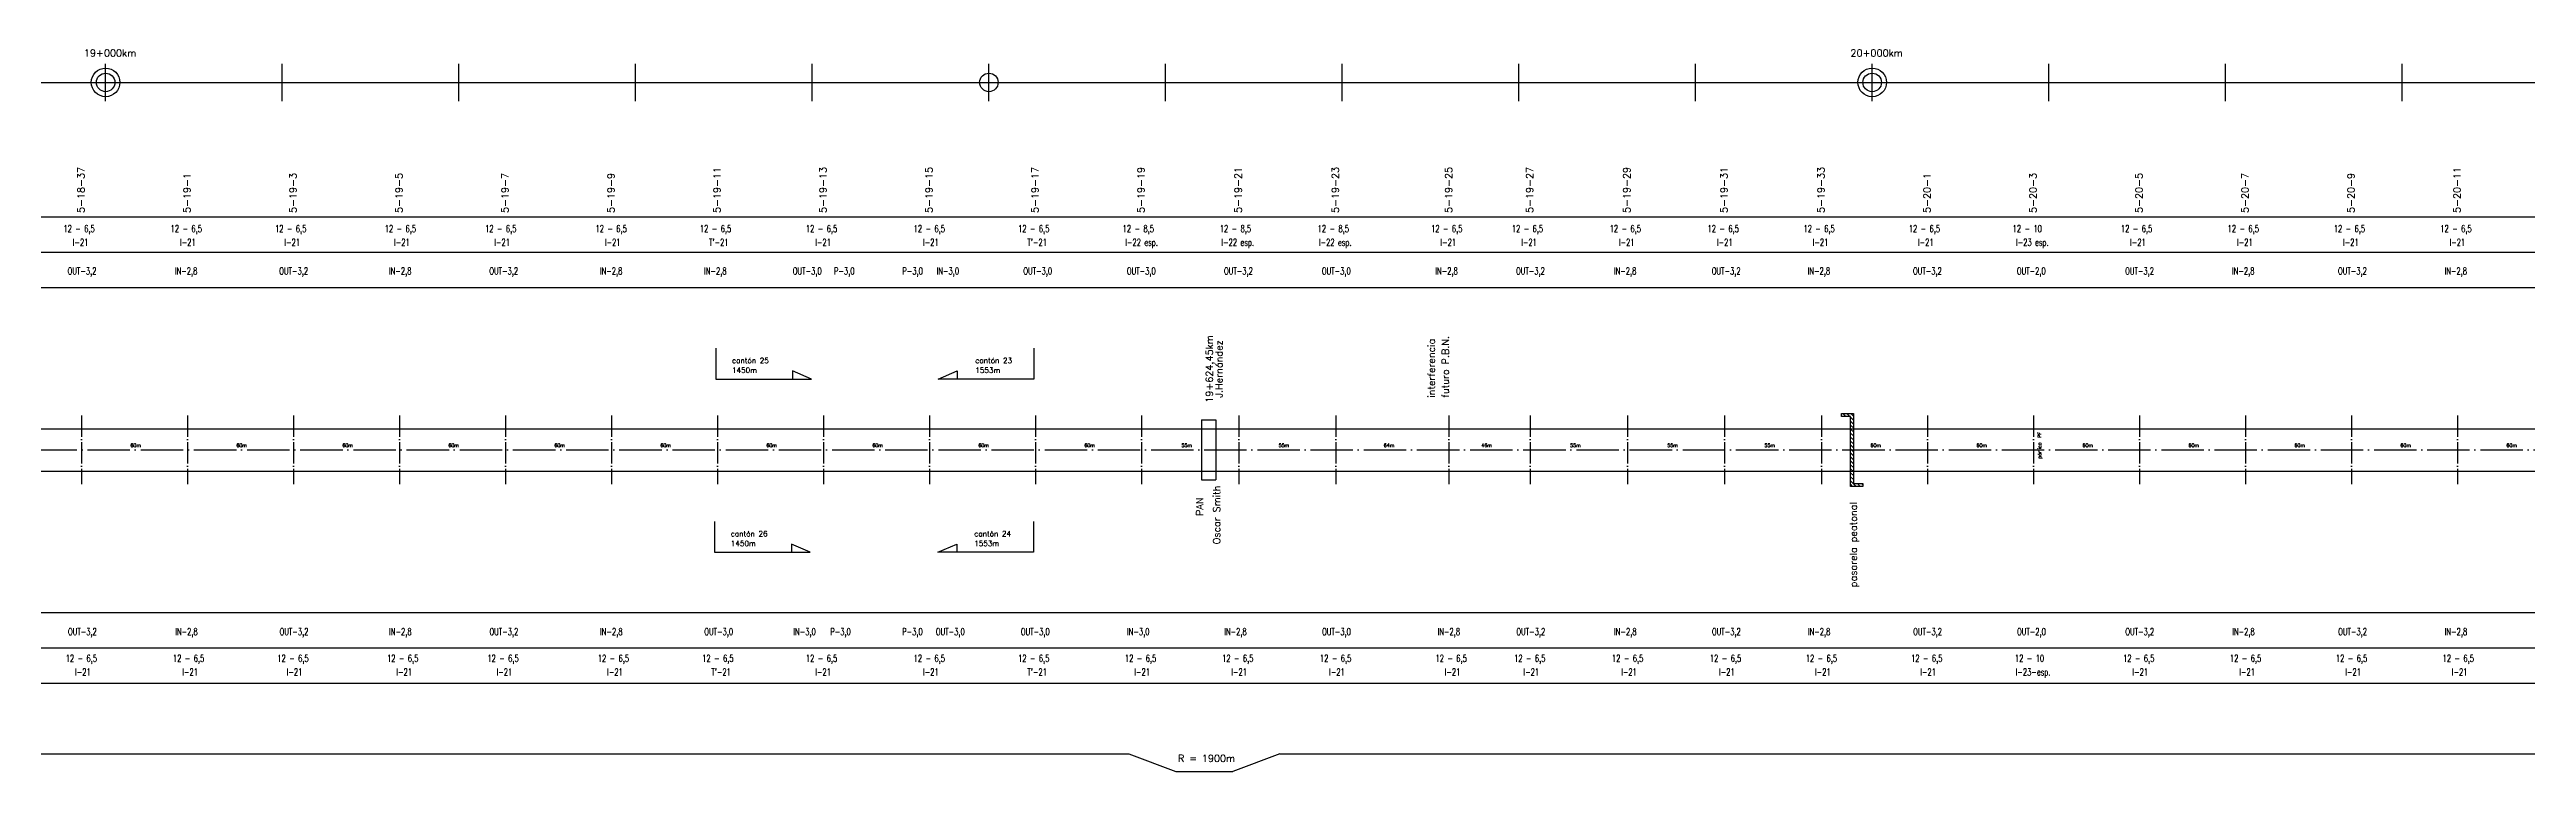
# Model space of a CAD drawing. Header units: millimetres. Extents: x 56 to 21898, y 145 to 1565.
# Drawn here: x 15036 to 16439, y 145 to 554 of the extents above; entities that cross this region are included whole.
import ezdxf

# ---------------------------------------------------------------- set-up
doc = ezdxf.new("R2010")
doc.units = ezdxf.units.MM
doc.linetypes.add('ACAD_ISO04W100', pattern=[30, 24, -3, 0, -3])
for name, color, linetype in [('catenaria via ascendente', 7, 'Continuous'), ('catenaria vía descendente', 7, 'Continuous'), ('Eje de entrevías', 1, 'Continuous'), ('longitud vano', 7, 'Continuous'), ('Nº de poste', 6, 'Continuous'), ('progresivas', 4, 'Continuous'), ('TEXTOS', 3, 'Continuous')]:
    doc.layers.add(name, color=color, linetype=linetype)
doc.styles.add('STYLE1', font='romans.shx')

msp = doc.modelspace()

# ---------------------------------------------------------------- hatches: boundary and pattern name
h = msp.add_hatch()
h.set_pattern_fill('ANSI31', color=256, scale=0.5, angle=90, style=0)
h.set_pattern_definition([(135, (-171.9055, -722.5569), (-1.12253202, -1.12253202), [])])
h.paths.add_polyline_path([(16062.9, 306.4), (16056, 306.4), (16056, 346), (16050.8, 346), (16050.8, 347.6), (16057.6, 347.6), (16057.6, 308), (16062.9, 308)])

# ---------------------------------------------------------------- linework, layer by layer
for p, q in [((68.2, 535), (21897.6, 535)), ((15068.2, 524.4), (15068.2, 545.6)), ((15168.2, 524.4), (15168.2, 545.6)), ((15268.2, 524.4), (15268.2, 545.6)), ((15368.2, 524.4), (15368.2, 545.6)), ((15468.2, 524.4), (15468.2, 545.6)), ((15568.2, 524.4), (15568.2, 545.6)), ((15668.2, 524.4), (15668.2, 545.6)), ((15768.2, 524.4), (15768.2, 545.6)), ((15868.2, 524.4), (15868.2, 545.6)), ((15968.2, 524.4), (15968.2, 545.6)), ((16068.2, 524.4), (16068.2, 545.6)), ((16168.2, 524.4), (16168.2, 545.6)), ((16268.2, 524.4), (16268.2, 545.6)), ((16368.2, 524.4), (16368.2, 545.6)), ((68.2, 459), (21897.6, 459)), ((68.2, 439), (21897.6, 439)), ((68.2, 419), (21897.6, 419)), ((15413.6, 384.6), (15413.6, 367.1)), ((15593.7, 384.6), (15593.7, 367.1)), ((15413.6, 367.1), (15467.8, 367.1)), ((15467.8, 367.1), (15457.1, 371.7)), ((15457.1, 371.7), (15457.1, 367.1)), ((15539.5, 367.1), (15550.2, 371.7)), ((15593.7, 367.1), (15539.5, 367.1)), ((15550.2, 371.7), (15550.2, 367.1)), ((15688.6, 344), (15696.6, 344)), ((15688.6, 344), (15688.6, 310)), ((15696.6, 344), (15696.6, 310)), ((15688.6, 310), (15696.6, 310)), ((15412.9, 286.5), (15412.9, 269.1)), ((15593.5, 286.5), (15593.5, 269.1)), ((15412.9, 269.1), (15467.1, 269.1)), ((15467.1, 269.1), (15456.4, 273.7)), ((15456.4, 273.7), (15456.4, 269.1)), ((15539.3, 269.1), (15550, 273.7)), ((15593.5, 269.1), (15539.3, 269.1)), ((15550, 273.7), (15550, 269.1)), ((68.2, 235), (21897.6, 235)), ((68.2, 215), (21897.6, 215)), ((68.2, 195), (21897.6, 195)), ((14622.7, 155), (15647.4, 155)), ((15647.4, 155), (15674, 145)), ((15732.8, 155), (15706.2, 145)), ((15732.8, 155), (16569.8, 155)), ((15674, 145), (15706.2, 145))]:
    msp.add_line(p, q)
at = {"linetype": 'ACAD_ISO04W100', "ltscale": 0.5}
for p, q in [((15054.6, 346.5), (15054.6, 307.6)), ((15114.6, 346.5), (15114.6, 307.6)), ((15174.6, 346.5), (15174.6, 307.6)), ((15234.6, 346.5), (15234.6, 307.6)), ((15294.6, 346.5), (15294.6, 307.6)), ((15354.6, 346.5), (15354.6, 307.6)), ((15414.6, 346.5), (15414.6, 307.6)), ((15474.6, 346.5), (15474.6, 307.6)), ((15534.6, 346.5), (15534.6, 307.6)), ((15594.6, 346.5), (15594.6, 307.6)), ((15654.6, 346.5), (15654.6, 307.6)), ((15709.6, 346.5), (15709.6, 307.6)), ((15764.6, 346.5), (15764.6, 307.6)), ((15828.6, 346.5), (15828.6, 307.6)), ((15874.6, 346.5), (15874.6, 307.6)), ((15929.6, 346.5), (15929.6, 307.6)), ((15984.6, 346.5), (15984.6, 307.6)), ((16039.6, 346.5), (16039.6, 307.6)), ((16099.6, 346.5), (16099.6, 307.6)), ((16159.6, 346.5), (16159.6, 307.6)), ((16219.6, 346.5), (16219.6, 307.6)), ((16279.6, 346.5), (16279.6, 307.6)), ((16339.6, 346.5), (16339.6, 307.6)), ((16399.6, 346.5), (16399.6, 307.6))]:
    msp.add_line(p, q, dxfattribs=at)
msp.add_lwpolyline([(16062.9, 306.4), (16056, 306.4), (16056, 346), (16050.8, 346), (16050.8, 347.6), (16057.6, 347.6), (16057.6, 308), (16062.9, 308)], close=True)
for centre, radius in [((15068.2, 535), 8.09), ((15068.2, 535), 5.24), ((15568.2, 535), 5.24), ((16068.2, 535), 8.09), ((16068.2, 535), 5.24)]:
    msp.add_circle(centre, radius)
at = {"layer": 'catenaria via ascendente'}
msp.add_line((68.2, 339), (21897.6, 339), dxfattribs=at)
at = {"layer": 'catenaria vía descendente'}
msp.add_line((68.2, 315), (21897.6, 315), dxfattribs=at)
at = {"layer": 'Eje de entrevías', "linetype": 'ACAD_ISO04W100'}
msp.add_line((68.2, 327), (21897.6, 327), dxfattribs=at)

# ---------------------------------------------------------------- texts
at = {"layer": 'longitud vano', "linetype": 'Continuous', "style": 'STYLE1'}
for s, p in [('60m', (15082.2, 328.6)), ('60m', (15142.2, 328.6)), ('60m', (15202.2, 328.6)), ('60m', (15262.2, 328.6)), ('60m', (15322.2, 328.6)), ('60m', (15382.2, 328.6)), ('60m', (15442.2, 328.6)), ('60m', (15502.2, 328.6)), ('60m', (15562.2, 328.6)), ('60m', (15622.2, 328.6)), ('55m', (15677.2, 328.6)), ('55m', (15732.2, 328.6)), ('64m', (15791.7, 328.6)), ('46m', (15846.9, 328.6)), ('55m', (15897.2, 328.6)), ('55m', (15952.2, 328.6)), ('55m', (16007.2, 328.6)), ('60m', (16067.2, 328.6)), ('60m', (16127.2, 328.6)), ('60m', (16187.2, 328.6)), ('60m', (16247.2, 328.6)), ('60m', (16307.2, 328.6)), ('60m', (16367.2, 328.6)), ('60m', (16427.2, 328.6))]:
    msp.add_text(s, height=2, dxfattribs=at).set_placement(p)
at = {"layer": 'Nº de poste', "linetype": 'Continuous', "style": 'STYLE1'}
for s, p in [('5-18-37', (15056.3, 461.1)), ('5-19-1', (15116.3, 461.1)), ('5-19-3', (15176.3, 461.1)), ('5-19-5', (15236.3, 461.1)), ('5-19-7', (15296.3, 461.1)), ('5-19-9', (15356.3, 461.1)), ('5-19-11', (15416.3, 461.1)), ('5-19-13', (15476.3, 461.1)), ('5-19-15', (15536.3, 461.1)), ('5-19-17', (15596.3, 461.1)), ('5-19-19', (15656.3, 461.1)), ('5-19-21', (15711.3, 461.1)), ('5-19-23', (15766.3, 461.1)), ('5-19-25', (15830.4, 461.1)), ('5-19-27', (15876.3, 461.1)), ('5-19-29', (15931.3, 461.1)), ('5-19-31', (15986.3, 461.1)), ('5-19-33', (16041.3, 461.1)), ('5-20-1', (16101.3, 461.1)), ('5-20-3', (16161.3, 461.1)), ('5-20-5', (16221.3, 461.1)), ('5-20-7', (16281.3, 461.1)), ('5-20-9', (16341.3, 461.1)), ('5-20-11', (16401.3, 461.1))]:
    msp.add_text(s, height=4, rotation=90, dxfattribs=at).set_placement(p)
at = {"layer": 'progresivas', "linetype": 'Continuous', "style": 'STYLE1'}
for s, p in [('19+000km', (15055.9, 549.6)), ('20+000km', (16055.9, 549.6))]:
    msp.add_text(s, height=4, dxfattribs=at).set_placement(p)
msp.add_text('19+624,45km', height=4, rotation=90, dxfattribs=at).set_placement((15695, 353.7))
at = {"layer": 'TEXTOS', "linetype": 'Continuous', "style": 'STYLE1', "width": 0.7}
for s, p in [('12 - 6,5', (15044.3, 450.3)), ('12 - 6,5', (15105, 450.3)), ('12 - 6,5', (15164.1, 450.3)), ('12 - 6,5', (15226.2, 450.3)), ('12 - 6,5', (15283, 450.3)), ('12 - 6,5', (15345.5, 450.3)), ('12 - 6,5', (15404.6, 450.3)), ('12 - 6,5', (15464.6, 450.3)), ('12 - 6,5', (15525.6, 450.3)), ('12 - 6,5', (15584.7, 450.3)), ('12 - 8,5', (15643.9, 450.3)), ('12 - 8,5', (15698.9, 450.3)), ('12 - 8,5', (15754.3, 450.3)), ('12 - 6,5', (15818.5, 450.3)), ('12 - 6,5', (15864.2, 450.3)), ('12 - 6,5', (15919.6, 450.3)), ('12 - 6,5', (15975, 450.3)), ('12 - 6,5', (16029.3, 450.3)), ('12 - 6,5', (16088.9, 450.3)), ('12 - 10', (16147.7, 450.3)), ('12 - 6,5', (16209, 450.3)), ('12 - 6,5', (16269.4, 450.3)), ('12 - 6,5', (16329.5, 450.3)), ('12 - 6,5', (16389.8, 450.3)), ('I-21', (15049.6, 442.5)), ('I-21', (15110.3, 442.5)), ('I-21', (15169.4, 442.5)), ('I-21', (15231.5, 442.5)), ('I-21', (15288.2, 442.5)), ('I-21', (15350.8, 442.5)), ("T'-21", (15409.8, 442.5)), ('I-21', (15469.9, 442.5)), ('I-21', (15530.9, 442.5)), ("T'-21", (15590, 442.5)), ('I-22 esp.', (15645.4, 442.5)), ('I-22 esp.', (15699.8, 442.5)), ('I-22 esp.', (15755, 442.5)), ('I-21', (15823.8, 442.5)), ('I-21', (15869.5, 442.5)), ('I-21', (15924.8, 442.5)), ('I-21', (15980.3, 442.5)), ('I-21', (16034.5, 442.5)), ('I-21', (16094.1, 442.5)), ('I-23 esp.', (16149.6, 442.5)), ('I-21', (16214.2, 442.5)), ('I-21', (16274.7, 442.5)), ('I-21', (16334.7, 442.5)), ('I-21', (16395, 442.5)), ('OUT-3,2', (15046.7, 426.2)), ('IN-2,8', (15107.4, 426.2)), ('OUT-3,2', (15166.5, 426.2)), ('IN-2,8', (15228.6, 426.2)), ('OUT-3,2', (15285.4, 426.2)), ('IN-2,8', (15348, 426.2)), ('IN-2,8', (15407, 426.2)), ('OUT-3,0', (15457.2, 426.2)), ('P-3,0', (15480.5, 426.2)), ('P-3,0', (15519.2, 426.2)), ('IN-3,0', (15538.6, 426.2)), ('OUT-3,0', (15587.7, 426.2)), ('OUT-3,0', (15646.3, 426.2)), ('OUT-3,2', (15701.3, 426.2)), ('OUT-3,0', (15756.7, 426.2)), ('IN-2,8', (15820.9, 426.2)), ('OUT-3,2', (15866.6, 426.2)), ('IN-2,8', (15922, 426.2)), ('OUT-3,2', (15977.4, 426.2)), ('IN-2,8', (16031.7, 426.2)), ('OUT-3,2', (16091.3, 426.2)), ('OUT-2,0', (16150.1, 426.2)), ('OUT-3,2', (16211.4, 426.2)), ('IN-2,8', (16271.9, 426.2)), ('OUT-3,2', (16331.9, 426.2)), ('IN-2,8', (16392.2, 426.2)), ('OUT-3,2', (15046.9, 222.1)), ('IN-2,8', (15107.6, 222.1)), ('OUT-3,2', (15166.7, 222.1)), ('IN-2,8', (15228.7, 222.1)), ('OUT-3,2', (15285.5, 222.1)), ('IN-2,8', (15348.1, 222.1)), ('OUT-3,0', (15407.1, 222.1)), ('IN-3,0', (15457.5, 222.1)), ('P-3,0', (15478.4, 222.1)), ('P-3,0', (15519.1, 222.1)), ('OUT-3,0', (15538.2, 222.1)), ('OUT-3,0', (15586.3, 222.1)), ('IN-3,0', (15646.4, 222.1)), ('IN-2,8', (15701.4, 222.1)), ('OUT-3,0', (15756.8, 222.1)), ('IN-2,8', (15822.2, 222.1)), ('OUT-3,2', (15866.8, 222.1)), ('IN-2,8', (15922.1, 222.1)), ('OUT-3,2', (15977.5, 222.1)), ('IN-2,8', (16031.8, 222.1)), ('OUT-3,2', (16091.4, 222.1)), ('OUT-2,0', (16150.2, 222.1)), ('OUT-3,2', (16211.5, 222.1)), ('IN-2,8', (16272, 222.1)), ('OUT-3,2', (16332, 222.1)), ('IN-2,8', (16392.3, 222.1)), ('12 - 6,5', (15045.6, 207.1)), ('12 - 6,5', (15106.3, 207.1)), ('12 - 6,5', (15165.4, 207.1)), ('12 - 6,5', (15227.5, 207.1)), ('12 - 6,5', (15284.3, 207.1)), ('12 - 6,5', (15346.8, 207.1)), ('12 - 6,5', (15405.9, 207.1)), ('12 - 6,5', (15464.6, 207.1)), ('12 - 6,5', (15525.6, 207.1)), ('12 - 6,5', (15584.7, 207.1)), ('12 - 6,5', (15645.2, 207.1)), ('12 - 6,5', (15700.2, 207.1)), ('12 - 6,5', (15755.6, 207.1)), ('12 - 6,5', (15821, 207.1)), ('12 - 6,5', (15865.5, 207.1)), ('12 - 6,5', (15920.9, 207.1)), ('12 - 6,5', (15976.3, 207.1)), ('12 - 6,5', (16030.6, 207.1)), ('12 - 6,5', (16090.2, 207.1)), ('12 - 10', (16149, 207.1)), ('12 - 6,5', (16210.2, 207.1)), ('12 - 6,5', (16270.7, 207.1)), ('12 - 6,5', (16330.7, 207.1)), ('12 - 6,5', (16391.1, 207.1)), ('I-21', (15050.9, 199.4)), ('I-21', (15111.6, 199.4)), ('I-21', (15170.7, 199.4)), ('I-21', (15232.8, 199.4)), ('I-21', (15289.5, 199.4)), ('I-21', (15352.1, 199.4)), ("T'-21", (15411.1, 199.4)), ('I-21', (15469.9, 199.4)), ('I-21', (15530.9, 199.4)), ("T'-21", (15590, 199.4)), ('I-21', (15650.5, 199.4)), ('I-21', (15705.4, 199.4)), ('I-21', (15760.8, 199.4)), ('I-21', (15826.2, 199.4)), ('I-21', (15870.8, 199.4)), ('I-21', (15926.1, 199.4)), ('I-21', (15981.5, 199.4)), ('I-21', (16035.8, 199.4)), ('I-21', (16095.4, 199.4)), ('I-23-esp.', (16149.4, 199.4)), ('I-21', (16215.5, 199.4)), ('I-21', (16276, 199.4)), ('I-21', (16336, 199.4)), ('I-21', (16396.3, 199.4))]:
    msp.add_text(s, height=4, dxfattribs=at).set_placement(p)
at = {"layer": 'TEXTOS', "linetype": 'Continuous', "style": 'STYLE1'}
for s, height, p in [('cantón 25', 3, (15422.8, 376.1)), ('cantón 23', 3, (15560.5, 376.1)), ('1450m', 3, (15422.8, 370.6)), ('1553m', 3, (15560.5, 370.6)), ('cantón 26', 3, (15422.1, 278.1)), ('cantón 24', 3, (15559.9, 278.1)), ('1450m', 3, (15422.1, 272.6)), ('1553m', 3, (15559.9, 272.6)), ('R = 1900m', 4, (15675.2, 150.4))]:
    msp.add_text(s, height=height, dxfattribs=at).set_placement(p)
for s, p in [('J.Hernández', (15700.5, 356.5)), ('interferencia', (15820.7, 356.5)), ('futuro P.B.N.', (15828.5, 356.5)), ('PAN', (15689.5, 289.6)), ('Oscar Smith', (15699.2, 273.6)), ('pasarela peatonal', (16059.5, 249.3))]:
    msp.add_text(s, height=4, rotation=90, dxfattribs=at).set_placement(p)
at = {"layer": 'TEXTOS', "color": 6, "linetype": 'Continuous', "style": 'STYLE1'}
for s, p in [('PF', (16163.9, 333.8)), ('pórtico', (16163.9, 322))]:
    msp.add_text(s, height=2, rotation=90, dxfattribs=at).set_placement(p)

doc.saveas('drawing.dxf')
